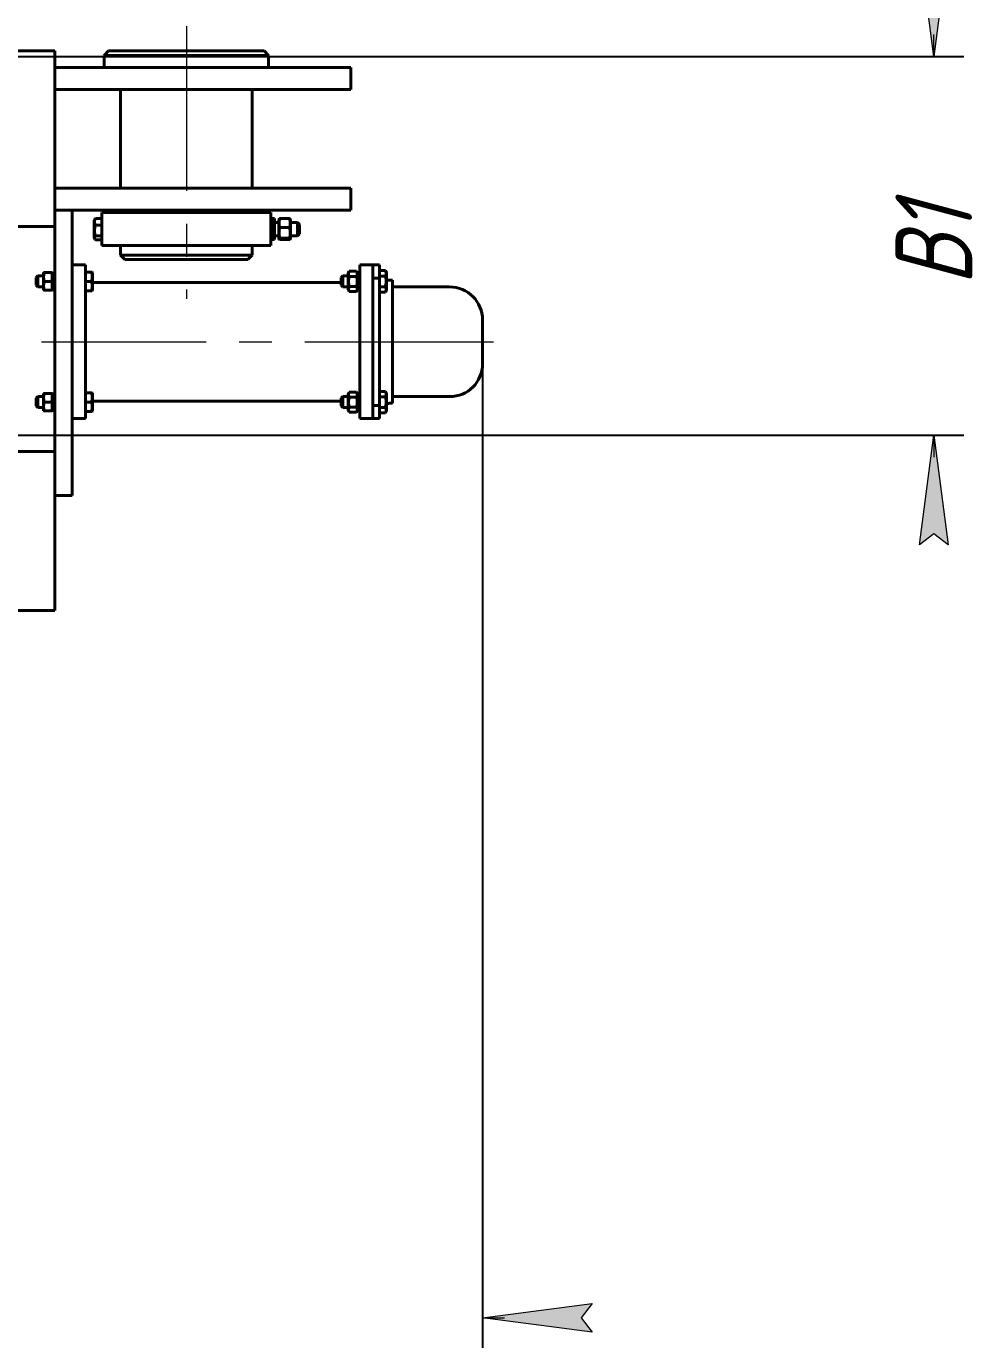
# Model space of a CAD drawing. Header units: millimetres. Extents: x 0 to 594, y 0 to 420.
# Drawn here: x 188.9 to 231.3, y 73.5 to 133.3 of the extents above; entities that cross this region are included whole.
import ezdxf

# ---------------------------------------------------------------- set-up
doc = ezdxf.new("R2010")
doc.units = ezdxf.units.MM
for name, pattern in [('K5LT_AXLED', [12, 7.5, -1.5, 1.5, -1.5]), ('K5LT_BASIC', [0]), ('K5LT_THIN', [0])]:
    doc.linetypes.add(name, pattern=pattern)
doc.layers.add('Системный слой', color=7, linetype='Continuous')
doc.styles.add('KDIMTEXTSTYLE', font='GOST_AU.SHX', dxfattribs={"width": 0.96, "oblique": 15, "height": 5})
doc.dimstyles.new('KDIMSTYLE (0.05)', dxfattribs={"dimtxt": 5, "dimasz": 1, "dimexe": 2, "dimexo": 0.0625, "dimgap": 1, "dimtad": 1, "dimlfac": 20, "dimtxsty": 'KDIMTEXTSTYLE', "dimsah": 1, "dimcen": 0.09, "dimdle": 1, "dimadec": 0, "dimazin": 0, "dimtfac": 0.667, "dimtmove": 0, "dimatfit": 3, "dimfxl": 1, "dimtvp": 1, "dimtolj": 1, "dimtzin": 0, "dimarcsym": 0})

# ---------------------------------------------------------------- blocks, each defined once
blk = doc.blocks.new('U272')
at = {"layer": 'Системный слой', "color": 150, "linetype": 'K5LT_BASIC', "lineweight": 40, "true_color": 0x0080ff}
for p, q in [((203.308, 116.422), (203.308, 116.172)), ((203.308, 116.172), (203.308, 115.922))]:
    blk.add_line(p, q, dxfattribs=at)
blk = doc.blocks.new('U273')
at = {"layer": 'Системный слой', "color": 150, "linetype": 'K5LT_BASIC', "lineweight": 40, "true_color": 0x0080ff}
for p, q in [((203.233, 116.347), (203.233, 116.172)), ((203.233, 116.172), (203.233, 115.997))]:
    blk.add_line(p, q, dxfattribs=at)
blk = doc.blocks.new('U277')
at = {"layer": 'Системный слой', "color": 150, "linetype": 'K5LT_BASIC', "lineweight": 40, "true_color": 0x0080ff}
for p, q in [((200.033, 123.756), (200.068, 123.756)), ((200.193, 123.756), (200.393, 123.756)), ((200.933, 123.756), (201.246, 123.756))]:
    blk.add_line(p, q, dxfattribs=at)
blk = doc.blocks.new('U278')
at = {"layer": 'Системный слой', "color": 150, "linetype": 'K5LT_BASIC', "lineweight": 40, "true_color": 0x0080ff}
for p, q in [((200.033, 124.356), (200.068, 124.356)), ((200.193, 124.356), (200.393, 124.356)), ((200.933, 124.356), (201.246, 124.356))]:
    blk.add_line(p, q, dxfattribs=at)
blk = doc.blocks.new('U279')
at = {"layer": 'Системный слой', "color": 150, "linetype": 'K5LT_BASIC', "lineweight": 40, "true_color": 0x0080ff}
for p, q in [((191.983, 124.198), (191.983, 124.459)), ((191.983, 123.652), (191.983, 124.198))]:
    blk.add_line(p, q, dxfattribs=at)
blk = doc.blocks.new('U280')
at = {"layer": 'Системный слой', "color": 150, "linetype": 'K5LT_BASIC', "lineweight": 40, "true_color": 0x0080ff}
for p, q in [((191.996, 123.649), (192.004, 123.697)), ((192.012, 123.601), (191.996, 123.649)), ((192.004, 123.697), (192.034, 123.744)), ((192.019, 123.591), (192.012, 123.601)), ((192.026, 123.581), (192.019, 123.591)), ((192.034, 123.571), (192.026, 123.581))]:
    blk.add_line(p, q, dxfattribs=at)
blk = doc.blocks.new('U281')
at = {"layer": 'Системный слой', "color": 150, "linetype": 'K5LT_BASIC', "lineweight": 40, "true_color": 0x0080ff}
for p, q in [((201.246, 123.775), (201.246, 124.356)), ((201.246, 123.756), (201.246, 123.775))]:
    blk.add_line(p, q, dxfattribs=at)
blk = doc.blocks.new('U282')
at = {"layer": 'Системный слой', "color": 150, "linetype": 'K5LT_BASIC', "lineweight": 40, "true_color": 0x0080ff}
for p, q in [((201.333, 123.857), (201.333, 124.268)), ((201.333, 123.843), (201.333, 123.857))]:
    blk.add_line(p, q, dxfattribs=at)
blk = doc.blocks.new('U283')
at = {"layer": 'Системный слой', "color": 7, "linetype": 'K5LT_THIN', "lineweight": 18}
for p, q in [((200.033, 123.789), (200.068, 123.789)), ((200.193, 123.789), (200.393, 123.789)), ((200.933, 123.789), (201.246, 123.789))]:
    blk.add_line(p, q, dxfattribs=at)
blk = doc.blocks.new('U284')
at = {"layer": 'Системный слой', "color": 7, "linetype": 'K5LT_THIN', "lineweight": 18}
for p, q in [((200.033, 124.322), (200.068, 124.322)), ((200.193, 124.322), (200.393, 124.322)), ((200.933, 124.322), (201.246, 124.322))]:
    blk.add_line(p, q, dxfattribs=at)
blk = doc.blocks.new('U299')
at = {"layer": 'Системный слой', "color": 150, "linetype": 'K5LT_BASIC', "lineweight": 40, "true_color": 0x0080ff}
for p, q in [((200.408, 123.615), (200.421, 123.629)), ((200.408, 123.602), (200.408, 123.615)), ((200.416, 123.593), (200.408, 123.602)), ((200.429, 123.585), (200.416, 123.593)), ((200.421, 123.629), (200.446, 123.642)), ((200.446, 123.576), (200.429, 123.585))]:
    blk.add_line(p, q, dxfattribs=at)
blk = doc.blocks.new('U300')
at = {"layer": 'Системный слой', "color": 150, "linetype": 'K5LT_BASIC', "lineweight": 40, "true_color": 0x0080ff}
for p, q in [((200.393, 124.11), (200.393, 124.483)), ((200.393, 123.628), (200.393, 124.11))]:
    blk.add_line(p, q, dxfattribs=at)
blk = doc.blocks.new('U301')
at = {"layer": 'Системный слой', "color": 150, "linetype": 'K5LT_BASIC', "lineweight": 40, "true_color": 0x0080ff}
for p, q in [((200.88, 123.642), (200.905, 123.629)), ((200.897, 123.585), (200.88, 123.576)), ((200.91, 123.593), (200.897, 123.585)), ((200.905, 123.629), (200.919, 123.615)), ((200.918, 123.602), (200.91, 123.593)), ((200.919, 123.615), (200.918, 123.602))]:
    blk.add_line(p, q, dxfattribs=at)
blk = doc.blocks.new('U302')
at = {"layer": 'Системный слой', "color": 150, "linetype": 'K5LT_BASIC', "lineweight": 40, "true_color": 0x0080ff}
for p, q in [((200.933, 124.11), (200.933, 124.483)), ((200.933, 123.628), (200.933, 124.11))]:
    blk.add_line(p, q, dxfattribs=at)
blk = doc.blocks.new('U304')
at = {"layer": 'Системный слой', "color": 150, "linetype": 'K5LT_BASIC', "lineweight": 40, "true_color": 0x0080ff}
for p, q in [((209.683, 118.922), (209.683, 119.922)), ((209.683, 117.922), (209.683, 118.922))]:
    blk.add_line(p, q, dxfattribs=at)
blk = doc.blocks.new('U308')
at = {"layer": 'Системный слой', "color": 150, "linetype": 'K5LT_BASIC', "lineweight": 40, "true_color": 0x0080ff}
for p, q in [((205.583, 118.922), (205.583, 121.722)), ((205.583, 116.122), (205.583, 118.922))]:
    blk.add_line(p, q, dxfattribs=at)
blk = doc.blocks.new('U309')
at = {"layer": 'Системный слой', "color": 150, "linetype": 'K5LT_BASIC', "lineweight": 40, "true_color": 0x0080ff}
for start, end in [(180.00047, 186.8058), (248.8998, 270)]:
    blk.add_arc((205.483, 122.222), 0.5, start, end, dxfattribs=at)
blk = doc.blocks.new('U310')
at = {"layer": 'Системный слой', "color": 150, "linetype": 'K5LT_BASIC', "lineweight": 40, "true_color": 0x0080ff}
for start, end in [(90, 111.1002), (173.1942, 179.99953)]:
    blk.add_arc((205.483, 115.622), 0.5, start, end, dxfattribs=at)
blk = doc.blocks.new('U311')
at = {"layer": 'Системный слой', "color": 150, "linetype": 'K5LT_BASIC', "lineweight": 40, "true_color": 0x0080ff}
for p, q in [((190.083, 122.052), (190.083, 121.672)), ((190.083, 121.672), (190.083, 121.292))]:
    blk.add_line(p, q, dxfattribs=at)
blk = doc.blocks.new('U312')
at = {"layer": 'Системный слой', "color": 150, "linetype": 'K5LT_BASIC', "lineweight": 40, "true_color": 0x0080ff}
for p, q in [((189.663, 122.052), (189.663, 121.672)), ((189.663, 121.672), (189.663, 121.292))]:
    blk.add_line(p, q, dxfattribs=at)
blk = doc.blocks.new('U361')
at = {"layer": 'Системный слой', "color": 150, "linetype": 'K5LT_BASIC', "lineweight": 40, "true_color": 0x0080ff}
for p, q in [((200.193, 124.536), (200.193, 123.837)), ((200.193, 123.759), (200.193, 123.576))]:
    blk.add_line(p, q, dxfattribs=at)
blk = doc.blocks.new('U362')
at = {"layer": 'Системный слой', "color": 150, "linetype": 'K5LT_BASIC', "lineweight": 40, "true_color": 0x0080ff}
for p, q in [((200.068, 124.536), (200.068, 123.879)), ((200.068, 123.796), (200.068, 123.576))]:
    blk.add_line(p, q, dxfattribs=at)
blk = doc.blocks.new('U363')
at = {"layer": 'Системный слой', "color": 150, "linetype": 'K5LT_BASIC', "lineweight": 40, "true_color": 0x0080ff}
for p, q in [((199.183, 130.422), (199.183, 125.922)), ((199.183, 124.922), (199.183, 124.806)), ((199.183, 123.306), (199.183, 122.872))]:
    blk.add_line(p, q, dxfattribs=at)
blk = doc.blocks.new('U364')
at = {"layer": 'Системный слой', "color": 150, "linetype": 'K5LT_BASIC', "lineweight": 40, "true_color": 0x0080ff}
for p, q in [((193.183, 130.422), (193.183, 125.922)), ((193.183, 124.922), (193.183, 124.806)), ((193.183, 123.306), (193.183, 122.872))]:
    blk.add_line(p, q, dxfattribs=at)
blk = doc.blocks.new('U373')
at = {"layer": 'Системный слой', "color": 150, "linetype": 'K5LT_BASIC', "lineweight": 40, "true_color": 0x0080ff}
for p, q in [((203.308, 121.922), (203.308, 121.672)), ((203.308, 121.672), (203.308, 121.422))]:
    blk.add_line(p, q, dxfattribs=at)
blk = doc.blocks.new('U374')
at = {"layer": 'Системный слой', "color": 150, "linetype": 'K5LT_BASIC', "lineweight": 40, "true_color": 0x0080ff}
for p, q in [((203.233, 121.847), (203.233, 121.672)), ((203.233, 121.672), (203.233, 121.497))]:
    blk.add_line(p, q, dxfattribs=at)
blk = doc.blocks.new('U378')
at = {"layer": 'Системный слой', "color": 150, "linetype": 'K5LT_BASIC', "lineweight": 40, "true_color": 0x0080ff}
for p, q in [((191.903, 122.076), (191.903, 121.672)), ((191.903, 121.672), (191.903, 121.268))]:
    blk.add_line(p, q, dxfattribs=at)
blk = doc.blocks.new('U381')
at = {"layer": 'Системный слой', "color": 150, "linetype": 'K5LT_BASIC', "lineweight": 40, "true_color": 0x0080ff}
for p, q in [((191.903, 116.576), (191.903, 116.172)), ((191.903, 116.172), (191.903, 115.768))]:
    blk.add_line(p, q, dxfattribs=at)
blk = doc.blocks.new('KDIMARROW_01')
at = {"layer": 'Системный слой'}
blk.add_hatch(color=0, dxfattribs=at).paths.add_polyline_path([(-5, -0.658), (0, 0), (-5, 0.658), (-4.5, 0)])
at = {"layer": 'Системный слой', "color": 0, "linetype": 'K5LT_THIN', "lineweight": 18}
for p, q in [((-4.5, 0), (-5, 0.658)), ((-5, 0.658), (0, 0)), ((0, 0), (-5, -0.658)), ((-5, -0.658), (-4.5, 0)), ((0, 0), (-1, 0))]:
    blk.add_line(p, q, dxfattribs=at)

msp = doc.modelspace()

# ---------------------------------------------------------------- linework, layer by layer
at = {"layer": 'Системный слой', "color": 30, "linetype": 'K5LT_AXLED', "lineweight": 18, "true_color": 0xff8000}
for p, q in [((196.1833, 133.29708), (196.1833, 120.87208)), ((189.58349, 118.92208), (206.08349, 118.92208)), ((203.43349, 118.92208), (210.18349, 118.92208))]:
    msp.add_line(p, q, dxfattribs=at)
at = {"layer": 'Системный слой', "color": 150, "linetype": 'K5LT_BASIC', "lineweight": 40, "true_color": 0x0080ff}
for p, q in [((173.43349, 132.17208), (190.18349, 132.17208)), ((190.18349, 132.17208), (190.18349, 124.92208)), ((192.4333, 131.97208), (192.6333, 132.17208)), ((192.4333, 131.97208), (192.4333, 131.42208)), ((192.4333, 131.97208), (199.9333, 131.97208)), ((192.6333, 132.17208), (199.7333, 132.17208)), ((199.9333, 131.97208), (199.7333, 132.17208)), ((199.9333, 131.97208), (199.9333, 131.42208)), ((190.18349, 131.42208), (196.18349, 131.42208)), ((203.68349, 131.42208), (196.18349, 131.42208)), ((203.68349, 130.42208), (203.68349, 131.42208)), ((196.18349, 130.42208), (190.18349, 130.42208)), ((203.68349, 130.42208), (196.18349, 130.42208)), ((196.18349, 125.92208), (190.18349, 125.92208)), ((203.68349, 125.92208), (196.18349, 125.92208)), ((203.68349, 125.92208), (203.68349, 124.92208)), ((190.98349, 124.92208), (190.18349, 124.92208)), ((190.18349, 124.92208), (190.18349, 111.92208)), ((190.98349, 124.92208), (196.18349, 124.92208)), ((190.98349, 124.92208), (190.98349, 111.92208)), ((192.01242, 124.50977), (191.9833, 124.45933)), ((192.3333, 124.53981), (192.03353, 124.53981)), ((200.0333, 124.80558), (192.3333, 124.80558)), ((192.3333, 123.30558), (192.3333, 124.80558)), ((203.68349, 124.92208), (196.18349, 124.92208)), ((200.0333, 123.30558), (200.0333, 124.80558)), ((200.1933, 124.53558), (200.0683, 124.53558)), ((200.4084, 124.50923), (200.3933, 124.48308)), ((200.88012, 124.53484), (200.44648, 124.53484)), ((200.9333, 124.48308), (200.9182, 124.50923)), ((190.18349, 124.17208), (168.18944, 124.17208)), ((192.3333, 124.22867), (192.03353, 124.22867)), ((200.0683, 123.79582), (200.0683, 123.87874)), ((200.88012, 124.12133), (200.44648, 124.12133)), ((201.2458, 124.35558), (201.3333, 124.26808)), ((192.01242, 123.60139), (191.9833, 123.65183)), ((192.3333, 123.74444), (192.03353, 123.74444)), ((192.3333, 123.57135), (192.03353, 123.57135)), ((200.0333, 123.30558), (192.3333, 123.30558)), ((200.1933, 123.57558), (200.0683, 123.57558)), ((200.1933, 123.7586), (200.1933, 123.83709)), ((200.4084, 123.60193), (200.3933, 123.62808)), ((200.88012, 123.64207), (200.44648, 123.64207)), ((200.88012, 123.57632), (200.44648, 123.57632)), ((200.9333, 123.62808), (200.9182, 123.60193)), ((201.2458, 123.75558), (201.3333, 123.84308)), ((193.3833, 122.67208), (193.1833, 122.87208)), ((193.1833, 122.87208), (199.1833, 122.87208)), ((198.9833, 122.67208), (199.1833, 122.87208)), ((190.98349, 122.42208), (191.58349, 122.42208)), ((191.58349, 115.42208), (191.58349, 122.42208)), ((191.58349, 122.09708), (191.85326, 122.09708)), ((191.89122, 122.09708), (191.85326, 122.09708)), ((191.89122, 122.09708), (191.90349, 122.07583)), ((193.3833, 122.67208), (198.9833, 122.67208)), ((203.56349, 122.05208), (203.61076, 122.13396)), ((203.61076, 122.13396), (203.93621, 122.13396)), ((203.93621, 122.13396), (203.98349, 122.05208)), ((204.08349, 122.42208), (204.68349, 122.42208)), ((204.08349, 115.42208), (204.08349, 122.42208)), ((204.68349, 115.42208), (204.68349, 122.42208)), ((204.68349, 122.42208), (204.98349, 122.42208)), ((204.98349, 121.82208), (204.98349, 122.42208)), ((204.98349, 122.16283), (205.25326, 122.16283)), ((205.25326, 122.16283), (205.30349, 122.07583)), ((189.40849, 121.92208), (189.33349, 121.84708)), ((189.33349, 121.84708), (189.33349, 121.49708)), ((189.40849, 121.42208), (189.33349, 121.49708)), ((189.66349, 121.92208), (189.40849, 121.92208)), ((189.40849, 121.92208), (189.40849, 121.42208)), ((189.66349, 122.05208), (189.67503, 122.07208)), ((189.71076, 122.07208), (189.67503, 122.07208)), ((189.71076, 122.07208), (190.03621, 122.07208)), ((189.71076, 121.67208), (190.03621, 121.67208)), ((190.07194, 122.07208), (190.03621, 122.07208)), ((190.07194, 122.07208), (190.08349, 122.05208)), ((190.18349, 122.05208), (190.08349, 122.05208)), ((190.08349, 122.05208), (190.08349, 121.29615)), ((191.58349, 121.67208), (191.85326, 121.67208)), ((191.90349, 121.62208), (203.23349, 121.62208)), ((203.30849, 121.92208), (203.23349, 121.84708)), ((203.30849, 121.42208), (203.23349, 121.49708)), ((203.56349, 121.92208), (203.30849, 121.92208)), ((203.56349, 122.05208), (203.56349, 121.29208)), ((203.61076, 121.90302), (203.93621, 121.90302)), ((203.98349, 121.29208), (203.98349, 122.05208)), ((203.98349, 122.05208), (204.08349, 122.05208)), ((203.98349, 122.05208), (203.98349, 121.29208)), ((204.68349, 116.02208), (204.68349, 121.82208)), ((204.68349, 121.82208), (204.98349, 121.82208)), ((204.98349, 121.91745), (205.25326, 121.91745)), ((204.98349, 121.82208), (204.98349, 116.02208)), ((205.30349, 122.07583), (205.30349, 121.26833)), ((205.48349, 121.72208), (205.58349, 121.72208)), ((189.66349, 121.42208), (189.40849, 121.42208)), ((189.66349, 121.29208), (189.67503, 121.27208)), ((189.67503, 121.27208), (189.71076, 121.27208)), ((189.71076, 121.27208), (190.03621, 121.27208)), ((190.03621, 121.27208), (190.07194, 121.27208)), ((190.07194, 121.27208), (190.08349, 121.29208)), ((190.08349, 121.29256), (190.13349, 121.29391)), ((191.58349, 121.24708), (191.85326, 121.24708)), ((191.85326, 121.24708), (191.89122, 121.24708)), ((191.89122, 121.24708), (191.90349, 121.26833)), ((203.56349, 121.42208), (203.30849, 121.42208)), ((203.56349, 121.29208), (203.61076, 121.2102)), ((203.61076, 121.44114), (203.93621, 121.44114)), ((203.61076, 121.2102), (203.93621, 121.2102)), ((203.93621, 121.2102), (203.98349, 121.29208)), ((203.98349, 121.29208), (204.08349, 121.29208)), ((204.98349, 121.42671), (205.25326, 121.42671)), ((204.98349, 121.18133), (205.25326, 121.18133)), ((205.25326, 121.18133), (205.30349, 121.26833)), ((205.58349, 121.42208), (208.18349, 121.42208)), ((189.40849, 116.42208), (189.33349, 116.34708)), ((189.33349, 116.34708), (189.33349, 115.99708)), ((189.66349, 116.42208), (189.40849, 116.42208)), ((189.40849, 116.42208), (189.40849, 115.92208)), ((189.67503, 116.57208), (189.66349, 116.55208)), ((189.66349, 115.79208), (189.66349, 116.55208)), ((189.71076, 116.57208), (189.67503, 116.57208)), ((190.03621, 116.57208), (189.71076, 116.57208)), ((190.03621, 116.17208), (189.71076, 116.17208)), ((190.07194, 116.57208), (190.03621, 116.57208)), ((190.08349, 116.55208), (190.07194, 116.57208)), ((190.08349, 115.79615), (190.08349, 116.55208)), ((190.08349, 116.55208), (190.18349, 116.55208)), ((190.08349, 115.79208), (190.08349, 116.55208)), ((191.58349, 116.59708), (191.85326, 116.59708)), ((191.58349, 116.17208), (191.85326, 116.17208)), ((191.89122, 116.59708), (191.85326, 116.59708)), ((191.89122, 116.59708), (191.90349, 116.57583)), ((191.90349, 116.22208), (203.23349, 116.22208)), ((203.30849, 116.42208), (203.23349, 116.34708)), ((203.56349, 116.42208), (203.30849, 116.42208)), ((203.56349, 116.55208), (203.61076, 116.63396)), ((203.56349, 116.55208), (203.56349, 115.79208)), ((203.61076, 116.63396), (203.93621, 116.63396)), ((203.61076, 116.40302), (203.93621, 116.40302)), ((203.93621, 116.63396), (203.98349, 116.55208)), ((203.98349, 116.55208), (203.98349, 115.79208)), ((203.98349, 115.79208), (203.98349, 116.55208)), ((203.98349, 116.55208), (204.08349, 116.55208)), ((204.98349, 116.66283), (205.25326, 116.66283)), ((204.98349, 116.41745), (205.25326, 116.41745)), ((205.25326, 116.66283), (205.30349, 116.57583)), ((205.30349, 116.57583), (205.30349, 115.76833)), ((205.48349, 116.12208), (205.58349, 116.12208)), ((205.58349, 116.42208), (208.18349, 116.42208)), ((189.40849, 115.92208), (189.33349, 115.99708)), ((189.66349, 115.92208), (189.40849, 115.92208)), ((189.67503, 115.77208), (189.66349, 115.79208)), ((189.67503, 115.77208), (189.71076, 115.77208)), ((190.03621, 115.77208), (189.71076, 115.77208)), ((190.03621, 115.77208), (190.07194, 115.77208)), ((190.08349, 115.79208), (190.07194, 115.77208)), ((190.13349, 115.79391), (190.08349, 115.79256)), ((191.58349, 115.74708), (191.85326, 115.74708)), ((191.85326, 115.74708), (191.89122, 115.74708)), ((191.89122, 115.74708), (191.90349, 115.76833)), ((203.30849, 115.92208), (203.23349, 115.99708)), ((203.56349, 115.92208), (203.30849, 115.92208)), ((203.56349, 115.79208), (203.61076, 115.7102)), ((203.61076, 115.94114), (203.93621, 115.94114)), ((203.61076, 115.7102), (203.93621, 115.7102)), ((203.93621, 115.7102), (203.98349, 115.79208)), ((203.98349, 115.79208), (204.08349, 115.79208)), ((204.68349, 116.02208), (204.98349, 116.02208)), ((204.98349, 115.42208), (204.98349, 116.02208)), ((204.98349, 115.92671), (205.25326, 115.92671)), ((204.98349, 115.68133), (205.25326, 115.68133)), ((205.25326, 115.68133), (205.30349, 115.76833)), ((190.98349, 115.42208), (191.58349, 115.42208)), ((204.08349, 115.42208), (204.68349, 115.42208)), ((204.68349, 115.42208), (204.98349, 115.42208)), ((168.18944, 113.92208), (190.18349, 113.92208)), ((190.18349, 111.92208), (190.18349, 106.67208)), ((190.98349, 111.92208), (190.18349, 111.92208)), ((190.18349, 106.67208), (74.18349, 106.67208))]:
    msp.add_line(p, q, dxfattribs=at)
at = {"layer": 'Системный слой', "color": 7, "linetype": 'K5LT_THIN', "lineweight": 18}
for p, q in [((201.2458, 124.32175), (201.27963, 124.32175)), ((201.2458, 123.78941), (201.26135, 123.78941)), ((201.26135, 123.78941), (201.27963, 123.78941)), ((189.40849, 121.88149), (189.36789, 121.88149)), ((189.66349, 121.88149), (189.40849, 121.88149)), ((203.30849, 121.89502), (203.28142, 121.89502)), ((203.56349, 121.89502), (203.30849, 121.89502)), ((189.40849, 121.46268), (189.36789, 121.46268)), ((189.66349, 121.46268), (189.40849, 121.46268)), ((203.30849, 121.44914), (203.28142, 121.44914)), ((203.56349, 121.44914), (203.30849, 121.44914)), ((189.40849, 116.38149), (189.36789, 116.38149)), ((189.66349, 116.38149), (189.40849, 116.38149)), ((203.30849, 116.39502), (203.28142, 116.39502)), ((203.56349, 116.39502), (203.30849, 116.39502)), ((189.40849, 115.96268), (189.36789, 115.96268)), ((189.66349, 115.96268), (189.40849, 115.96268)), ((203.30849, 115.94914), (203.28142, 115.94914)), ((203.56349, 115.94914), (203.30849, 115.94914))]:
    msp.add_line(p, q, dxfattribs=at)
at = {"layer": 'Системный слой', "color": 150, "linetype": 'K5LT_BASIC', "lineweight": 40, "true_color": 0x0080ff}
for centre, start, end in [((208.18349, 119.92208), 0, 90), ((208.18349, 117.92208), 270, 0)]:
    msp.add_arc(centre, 1.5, start, end, dxfattribs=at)
for centre, major_axis, ratio, start_param, end_param in [((200.25872, 124.05558), (-1.3169, 0.42823), 0.1646556, 1.47939433, 1.57466433), ((200.00288, 124.05558), (-1.3169, 0.42823), 0.1646556, -4.60927342, -4.51400341), ((190.23582, 121.67208), (-1.04404, 0), 0.36397023, 1.42436641, 1.52064976), ((190.23582, 116.17208), (1.04404, 0), 0.36397023, 4.56595906, 4.66224241)]:
    msp.add_ellipse(centre, major_axis=major_axis, ratio=ratio, start_param=start_param, end_param=end_param, dxfattribs=at)
for points, knots in [([(192.03353, 124.22867), (192.02729, 124.24237), (192.01805, 124.26488), (192.00835, 124.29513), (192.00248, 124.31865), (191.99865, 124.33985), (191.99617, 124.36159), (191.99527, 124.38343), (191.99604, 124.40439), (191.9982, 124.42557), (192.00194, 124.44757), (192.00978, 124.47934), (192.02052, 124.51007), (192.0302, 124.53251), (192.03353, 124.53981)], [0, 0, 0, 0, 2.03193949, 3.31163349, 4.3966445, 5.4235888, 6.35058924, 7.49983039, 8.53318741, 9.33577528, 10.52418436, 11.68484669, 13.91500354, 15, 15, 15, 15]), ([(200.44648, 124.12133), (200.44066, 124.1374), (200.43286, 124.16093), (200.42319, 124.19596), (200.4165, 124.22511), (200.41133, 124.25543), (200.40812, 124.28302), (200.40646, 124.30849), (200.40612, 124.33321), (200.40695, 124.35674), (200.40907, 124.38302), (200.41304, 124.41225), (200.42134, 124.45448), (200.43271, 124.49531), (200.44296, 124.52513), (200.44648, 124.53484)], [0, 0, 0, 0, 1.91244871, 2.78068749, 4.10062144, 5.2997801, 6.27754196, 7.2675193, 8.21485807, 9.10206657, 9.9581603, 11.22579665, 12.46383647, 14.84267045, 16, 16, 16, 16]), ([(200.44648, 124.53484), (200.44045, 124.53219), (200.42881, 124.52659), (200.41705, 124.51903), (200.41099, 124.51312), (200.40897, 124.51023), (200.4084, 124.50923)], [0, 0, 0, 0, 2.21480787, 4.65934454, 6.19538023, 7, 7, 7, 7]), ([(200.88012, 124.53484), (200.88595, 124.51877), (200.89374, 124.49524), (200.90341, 124.46021), (200.9101, 124.43106), (200.91527, 124.40074), (200.91848, 124.37316), (200.92014, 124.34768), (200.92048, 124.32297), (200.91965, 124.29943), (200.91753, 124.27315), (200.91356, 124.24392), (200.90526, 124.2017), (200.89389, 124.16086), (200.88364, 124.13104), (200.88012, 124.12133)], [0, 0, 0, 0, 1.91244871, 2.78068749, 4.10062144, 5.2997801, 6.27754197, 7.2675193, 8.21485807, 9.10206657, 9.9581603, 11.22579665, 12.46383647, 14.84267045, 16, 16, 16, 16]), ([(200.9182, 124.50923), (200.91718, 124.51101), (200.9143, 124.51467), (200.90719, 124.52061), (200.89615, 124.52739), (200.88602, 124.53225), (200.88012, 124.53484)], [0, 0, 0, 0, 1.43541655, 2.95532509, 4.83244474, 7, 7, 7, 7]), ([(192.03353, 123.74444), (192.02869, 123.76096), (192.02125, 123.78849), (192.01196, 123.82949), (192.00521, 123.86597), (192.00101, 123.89647), (191.99819, 123.92371), (191.99617, 123.9513), (191.99527, 123.98528), (191.99594, 124.01352), (191.99755, 124.04223), (192.00033, 124.07235), (192.00689, 124.11832), (192.01752, 124.17054), (192.02796, 124.20963), (192.03353, 124.22867)], [0, 0, 0, 0, 1.67981626, 2.78068749, 4.10062144, 5.2997801, 5.78516139, 6.77396186, 7.99981908, 9.10206657, 9.53045066, 10.80659157, 12.05516695, 14.06256115, 16, 16, 16, 16]), ([(200.44648, 123.64207), (200.44136, 123.65843), (200.43349, 123.68568), (200.42365, 123.72625), (200.4165, 123.76236), (200.41205, 123.79254), (200.40907, 123.81951), (200.40692, 123.84682), (200.40598, 123.88045), (200.40668, 123.9084), (200.40839, 123.93681), (200.41133, 123.96662), (200.41828, 124.01212), (200.42954, 124.0638), (200.44059, 124.1025), (200.44648, 124.12133)], [0, 0, 0, 0, 1.67981626, 2.78068749, 4.10062144, 5.2997801, 5.78516139, 6.77396186, 7.99981908, 9.10206657, 9.53045066, 10.80659157, 12.05516695, 14.06256115, 16, 16, 16, 16]), ([(200.88012, 124.12133), (200.88524, 124.10498), (200.89312, 124.07773), (200.90295, 124.03716), (200.9101, 124.00105), (200.91455, 123.97086), (200.91753, 123.9439), (200.91968, 123.91659), (200.92063, 123.88296), (200.91992, 123.85501), (200.91821, 123.8266), (200.91527, 123.79679), (200.90833, 123.75128), (200.89706, 123.6996), (200.88601, 123.66091), (200.88012, 123.64207)], [0, 0, 0, 0, 1.67981626, 2.78068749, 4.10062144, 5.2997801, 5.78516139, 6.77396186, 7.99981908, 9.10206657, 9.53045066, 10.80659157, 12.05516695, 14.06256115, 16, 16, 16, 16]), ([(191.85326, 122.09708), (191.85876, 122.08057), (191.86613, 122.05638), (191.87526, 122.02038), (191.88158, 121.99041), (191.88646, 121.95926), (191.88949, 121.9309), (191.89106, 121.90472), (191.89138, 121.87932), (191.8906, 121.85513), (191.88859, 121.82812), (191.88484, 121.79808), (191.877, 121.75468), (191.86626, 121.71271), (191.85658, 121.68206), (191.85326, 121.67208)], [0, 0, 0, 0, 1.91244871, 2.78068749, 4.10062144, 5.2997801, 6.27754197, 7.2675193, 8.21485807, 9.10206657, 9.9581603, 11.22579665, 12.46383647, 14.84267045, 16, 16, 16, 16]), ([(203.61076, 121.90302), (203.60225, 121.91777), (203.5926, 121.93724), (203.58363, 121.96274), (203.57951, 121.97791), (203.57666, 121.99332), (203.57519, 122.00755), (203.57488, 122.02135), (203.57573, 122.03657), (203.57818, 122.05327), (203.58322, 122.07347), (203.59291, 122.1005), (203.60337, 122.12117), (203.61076, 122.13396)], [0, 0, 0, 0, 2.75035614, 3.58804376, 4.63730758, 5.49284922, 6.35907939, 7.18800081, 7.96430825, 9.0854941, 10.18771443, 11.61111218, 14, 14, 14, 14]), ([(203.93621, 122.13396), (203.94473, 122.11921), (203.95437, 122.09974), (203.96334, 122.07424), (203.96746, 122.05907), (203.97031, 122.04366), (203.97179, 122.02943), (203.97209, 122.01563), (203.97124, 122.00041), (203.96879, 121.98371), (203.96375, 121.96351), (203.95406, 121.93648), (203.9436, 121.91581), (203.93621, 121.90302)], [0, 0, 0, 0, 2.75035614, 3.58804376, 4.63730758, 5.49284922, 6.35907939, 7.18800081, 7.96430825, 9.0854941, 10.18771443, 11.61111218, 14, 14, 14, 14]), ([(205.25326, 122.16283), (205.2623, 122.14716), (205.27256, 122.12647), (205.28208, 122.09938), (205.28646, 122.08326), (205.28949, 122.06689), (205.29106, 122.05177), (205.29138, 122.0371), (205.29048, 122.02093), (205.28787, 122.00319), (205.28252, 121.98172), (205.27222, 121.953), (205.2611, 121.93104), (205.25326, 121.91745)], [0, 0, 0, 0, 2.75035614, 3.58804376, 4.63730758, 5.49284922, 6.35907939, 7.18800081, 7.96430825, 9.0854941, 10.18771443, 11.61111218, 14, 14, 14, 14]), ([(189.71076, 121.67208), (189.70558, 121.68762), (189.69865, 121.71038), (189.69005, 121.74427), (189.68411, 121.77247), (189.67951, 121.8018), (189.67666, 121.82848), (189.67519, 121.85313), (189.67488, 121.87703), (189.67562, 121.8998), (189.67751, 121.92522), (189.68145, 121.95689), (189.69103, 122.00737), (189.70229, 122.04666), (189.71076, 122.07208)], [0, 0, 0, 0, 1.79292067, 2.60689452, 3.8443326, 4.96854384, 5.88519559, 6.81329934, 7.70142944, 8.53318741, 9.33577528, 10.52418436, 12.06338776, 15, 15, 15, 15]), ([(189.71076, 121.27208), (189.70558, 121.28762), (189.69865, 121.31038), (189.69005, 121.34427), (189.68411, 121.37247), (189.67951, 121.4018), (189.67666, 121.42848), (189.67519, 121.45313), (189.67488, 121.47703), (189.67562, 121.4998), (189.67751, 121.52522), (189.68145, 121.55689), (189.69103, 121.60737), (189.70229, 121.64666), (189.71076, 121.67208)], [0, 0, 0, 0, 1.79292067, 2.60689452, 3.8443326, 4.96854384, 5.88519559, 6.81329934, 7.70142944, 8.53318741, 9.33577528, 10.52418436, 12.06338776, 15, 15, 15, 15]), ([(190.03621, 122.07208), (190.04139, 122.05654), (190.04832, 122.03378), (190.05692, 121.99989), (190.06287, 121.97169), (190.06746, 121.94237), (190.07031, 121.91568), (190.07179, 121.89103), (190.07209, 121.86713), (190.07136, 121.84436), (190.06947, 121.81894), (190.06552, 121.78727), (190.05594, 121.73679), (190.04469, 121.6975), (190.03621, 121.67208)], [0, 0, 0, 0, 1.79292067, 2.60689452, 3.8443326, 4.96854384, 5.88519559, 6.81329934, 7.70142944, 8.53318741, 9.33577528, 10.52418436, 12.06338776, 15, 15, 15, 15]), ([(190.03621, 121.67208), (190.04139, 121.65654), (190.04832, 121.63378), (190.05692, 121.59989), (190.06287, 121.57169), (190.06746, 121.54237), (190.07031, 121.51568), (190.07179, 121.49103), (190.07209, 121.46713), (190.07136, 121.44436), (190.06947, 121.41894), (190.06552, 121.38727), (190.05594, 121.33679), (190.04469, 121.2975), (190.03621, 121.27208)], [0, 0, 0, 0, 1.79292067, 2.60689452, 3.8443326, 4.96854384, 5.88519559, 6.81329934, 7.70142944, 8.53318741, 9.33577528, 10.52418436, 12.06338776, 15, 15, 15, 15]), ([(191.85326, 121.67208), (191.85876, 121.65557), (191.86613, 121.63138), (191.87526, 121.59538), (191.88158, 121.56541), (191.88646, 121.53426), (191.88949, 121.5059), (191.89106, 121.47972), (191.89138, 121.45432), (191.8906, 121.43013), (191.88859, 121.40312), (191.88484, 121.37308), (191.877, 121.32968), (191.86626, 121.28771), (191.85658, 121.25706), (191.85326, 121.24708)], [0, 0, 0, 0, 1.91244871, 2.78068749, 4.10062144, 5.2997801, 6.27754197, 7.2675193, 8.21485807, 9.10206657, 9.9581603, 11.22579665, 12.46383647, 14.84267045, 16, 16, 16, 16]), ([(203.61076, 121.44114), (203.60526, 121.46021), (203.59836, 121.4865), (203.58984, 121.52565), (203.58411, 121.55706), (203.57941, 121.59166), (203.57661, 121.62249), (203.57518, 121.65094), (203.57488, 121.6778), (203.57562, 121.70408), (203.57751, 121.73344), (203.58145, 121.77001), (203.59103, 121.8283), (203.60229, 121.87367), (203.61076, 121.90302)], [0, 0, 0, 0, 1.90502276, 2.60689452, 3.8443326, 4.96854384, 5.9570695, 6.81329934, 7.70142944, 8.53318741, 9.33577528, 10.52418436, 12.06338776, 15, 15, 15, 15]), ([(203.93621, 121.90302), (203.94172, 121.88395), (203.94861, 121.85766), (203.95713, 121.81851), (203.96287, 121.7871), (203.96756, 121.7525), (203.97037, 121.72167), (203.9718, 121.69322), (203.97209, 121.66636), (203.97136, 121.64008), (203.96947, 121.61072), (203.96552, 121.57415), (203.95594, 121.51586), (203.94469, 121.47049), (203.93621, 121.44114)], [0, 0, 0, 0, 1.90502276, 2.60689452, 3.8443326, 4.96854384, 5.9570695, 6.81329934, 7.70142944, 8.53318741, 9.33577528, 10.52418436, 12.06338776, 15, 15, 15, 15]), ([(205.25326, 121.91745), (205.25911, 121.89719), (205.26643, 121.86925), (205.27548, 121.82766), (205.28158, 121.79429), (205.28657, 121.75752), (205.28955, 121.72477), (205.29106, 121.69454), (205.29138, 121.666), (205.29072, 121.64252), (205.28923, 121.61564), (205.28602, 121.5803), (205.27604, 121.51385), (205.26326, 121.46134), (205.25326, 121.42671)], [0, 0, 0, 0, 1.90502276, 2.60689452, 3.8443326, 4.96854384, 5.9570695, 6.81329934, 7.70142944, 8.53318741, 8.9347975, 10.13277608, 11.73854707, 15, 15, 15, 15]), ([(203.61076, 121.2102), (203.60225, 121.22495), (203.5926, 121.24442), (203.58363, 121.26992), (203.57951, 121.28509), (203.57666, 121.3005), (203.57519, 121.31473), (203.57488, 121.32853), (203.57573, 121.34375), (203.57818, 121.36045), (203.58322, 121.38065), (203.59291, 121.40768), (203.60337, 121.42835), (203.61076, 121.44114)], [0, 0, 0, 0, 2.75035614, 3.58804376, 4.63730758, 5.49284922, 6.35907939, 7.18800081, 7.96430825, 9.0854941, 10.18771443, 11.61111218, 14, 14, 14, 14]), ([(203.93621, 121.44114), (203.94473, 121.42639), (203.95437, 121.40692), (203.96334, 121.38142), (203.96746, 121.36625), (203.97031, 121.35084), (203.97179, 121.33661), (203.97209, 121.32281), (203.97124, 121.30759), (203.96879, 121.29089), (203.96375, 121.27069), (203.95406, 121.24366), (203.9436, 121.22299), (203.93621, 121.2102)], [0, 0, 0, 0, 2.75035614, 3.58804376, 4.63730758, 5.49284922, 6.35907939, 7.18800081, 7.96430825, 9.0854941, 10.18771443, 11.61111218, 14, 14, 14, 14]), ([(205.25326, 121.42671), (205.2623, 121.41104), (205.27256, 121.39035), (205.28208, 121.36326), (205.28646, 121.34713), (205.28949, 121.33076), (205.29106, 121.31565), (205.29138, 121.30098), (205.29048, 121.28481), (205.28787, 121.26706), (205.28252, 121.2456), (205.27222, 121.21688), (205.2611, 121.19492), (205.25326, 121.18133)], [0, 0, 0, 0, 2.75035614, 3.58804376, 4.63730758, 5.49284922, 6.35907939, 7.18800081, 7.96430825, 9.0854941, 10.18771443, 11.61111218, 14, 14, 14, 14]), ([(189.71076, 116.17208), (189.70558, 116.18762), (189.69865, 116.21038), (189.69005, 116.24427), (189.68411, 116.27247), (189.67951, 116.3018), (189.67666, 116.32848), (189.67519, 116.35313), (189.67488, 116.37703), (189.67562, 116.3998), (189.67751, 116.42522), (189.68145, 116.45689), (189.69103, 116.50737), (189.70229, 116.54666), (189.71076, 116.57208)], [0, 0, 0, 0, 1.79292067, 2.60689452, 3.8443326, 4.96854384, 5.88519559, 6.81329934, 7.70142944, 8.53318741, 9.33577528, 10.52418436, 12.06338776, 15, 15, 15, 15]), ([(189.71076, 115.77208), (189.70558, 115.78762), (189.69865, 115.81038), (189.69005, 115.84427), (189.68411, 115.87247), (189.67951, 115.9018), (189.67666, 115.92848), (189.67519, 115.95313), (189.67488, 115.97703), (189.67562, 115.9998), (189.67751, 116.02522), (189.68145, 116.05689), (189.69103, 116.10737), (189.70229, 116.14666), (189.71076, 116.17208)], [0, 0, 0, 0, 1.79292067, 2.60689452, 3.8443326, 4.96854384, 5.88519559, 6.81329934, 7.70142944, 8.53318741, 9.33577528, 10.52418436, 12.06338776, 15, 15, 15, 15]), ([(190.03621, 116.57208), (190.04139, 116.55654), (190.04832, 116.53378), (190.05692, 116.49989), (190.06287, 116.47169), (190.06746, 116.44237), (190.07031, 116.41568), (190.07179, 116.39103), (190.07209, 116.36713), (190.07136, 116.34436), (190.06947, 116.31894), (190.06552, 116.28727), (190.05594, 116.23679), (190.04469, 116.1975), (190.03621, 116.17208)], [0, 0, 0, 0, 1.79292067, 2.60689452, 3.8443326, 4.96854384, 5.88519559, 6.81329934, 7.70142944, 8.53318741, 9.33577528, 10.52418436, 12.06338776, 15, 15, 15, 15]), ([(190.03621, 116.17208), (190.04139, 116.15654), (190.04832, 116.13378), (190.05692, 116.09989), (190.06287, 116.07169), (190.06746, 116.04237), (190.07031, 116.01568), (190.07179, 115.99103), (190.07209, 115.96713), (190.07136, 115.94436), (190.06947, 115.91894), (190.06552, 115.88727), (190.05594, 115.83679), (190.04469, 115.7975), (190.03621, 115.77208)], [0, 0, 0, 0, 1.79292067, 2.60689452, 3.8443326, 4.96854384, 5.88519559, 6.81329934, 7.70142944, 8.53318741, 9.33577528, 10.52418436, 12.06338776, 15, 15, 15, 15]), ([(191.85326, 116.59708), (191.85876, 116.58057), (191.86613, 116.55638), (191.87526, 116.52038), (191.88158, 116.49041), (191.88646, 116.45926), (191.88949, 116.4309), (191.89106, 116.40472), (191.89138, 116.37932), (191.8906, 116.35513), (191.88859, 116.32812), (191.88484, 116.29808), (191.877, 116.25468), (191.86626, 116.21271), (191.85658, 116.18206), (191.85326, 116.17208)], [0, 0, 0, 0, 1.91244871, 2.78068749, 4.10062144, 5.2997801, 6.27754197, 7.2675193, 8.21485807, 9.10206657, 9.9581603, 11.22579665, 12.46383647, 14.84267045, 16, 16, 16, 16]), ([(191.85326, 116.17208), (191.85876, 116.15557), (191.86613, 116.13138), (191.87526, 116.09538), (191.88158, 116.06541), (191.88646, 116.03426), (191.88949, 116.0059), (191.89106, 115.97972), (191.89138, 115.95432), (191.8906, 115.93013), (191.88859, 115.90312), (191.88484, 115.87308), (191.877, 115.82968), (191.86626, 115.78771), (191.85658, 115.75706), (191.85326, 115.74708)], [0, 0, 0, 0, 1.91244871, 2.78068749, 4.10062144, 5.2997801, 6.27754197, 7.2675193, 8.21485807, 9.10206657, 9.9581603, 11.22579665, 12.46383647, 14.84267045, 16, 16, 16, 16]), ([(203.61076, 116.40302), (203.60225, 116.41777), (203.5926, 116.43724), (203.58363, 116.46274), (203.57951, 116.47791), (203.57666, 116.49332), (203.57519, 116.50755), (203.57488, 116.52135), (203.57573, 116.53657), (203.57818, 116.55327), (203.58322, 116.57347), (203.59291, 116.6005), (203.60337, 116.62117), (203.61076, 116.63396)], [0, 0, 0, 0, 2.75035614, 3.58804376, 4.63730758, 5.49284922, 6.35907939, 7.18800081, 7.96430825, 9.0854941, 10.18771443, 11.61111218, 14, 14, 14, 14]), ([(203.61076, 115.94114), (203.60526, 115.96021), (203.59836, 115.9865), (203.58984, 116.02565), (203.58411, 116.05706), (203.57941, 116.09166), (203.57661, 116.12249), (203.57518, 116.15094), (203.57488, 116.1778), (203.57562, 116.20408), (203.57751, 116.23344), (203.58145, 116.27001), (203.59103, 116.3283), (203.60229, 116.37367), (203.61076, 116.40302)], [0, 0, 0, 0, 1.90502276, 2.60689452, 3.8443326, 4.96854384, 5.9570695, 6.81329934, 7.70142944, 8.53318741, 9.33577528, 10.52418436, 12.06338776, 15, 15, 15, 15]), ([(203.93621, 116.63396), (203.94473, 116.61921), (203.95437, 116.59974), (203.96334, 116.57424), (203.96746, 116.55907), (203.97031, 116.54366), (203.97179, 116.52943), (203.97209, 116.51563), (203.97124, 116.50041), (203.96879, 116.48371), (203.96375, 116.46351), (203.95406, 116.43648), (203.9436, 116.41581), (203.93621, 116.40302)], [0, 0, 0, 0, 2.75035614, 3.58804376, 4.63730758, 5.49284922, 6.35907939, 7.18800081, 7.96430825, 9.0854941, 10.18771443, 11.61111218, 14, 14, 14, 14]), ([(203.93621, 116.40302), (203.94172, 116.38395), (203.94861, 116.35766), (203.95713, 116.31851), (203.96287, 116.2871), (203.96756, 116.2525), (203.97037, 116.22167), (203.9718, 116.19322), (203.97209, 116.16636), (203.97136, 116.14008), (203.96947, 116.11072), (203.96552, 116.07415), (203.95594, 116.01586), (203.94469, 115.97049), (203.93621, 115.94114)], [0, 0, 0, 0, 1.90502276, 2.60689452, 3.8443326, 4.96854384, 5.9570695, 6.81329934, 7.70142944, 8.53318741, 9.33577528, 10.52418436, 12.06338776, 15, 15, 15, 15]), ([(205.25326, 116.66283), (205.2623, 116.64716), (205.27256, 116.62647), (205.28208, 116.59938), (205.28646, 116.58326), (205.28949, 116.56689), (205.29106, 116.55177), (205.29138, 116.5371), (205.29048, 116.52093), (205.28787, 116.50319), (205.28252, 116.48172), (205.27222, 116.453), (205.2611, 116.43104), (205.25326, 116.41745)], [0, 0, 0, 0, 2.75035614, 3.58804376, 4.63730758, 5.49284922, 6.35907939, 7.18800081, 7.96430825, 9.0854941, 10.18771443, 11.61111218, 14, 14, 14, 14]), ([(205.25326, 116.41745), (205.25911, 116.39719), (205.26643, 116.36925), (205.27548, 116.32766), (205.28158, 116.29429), (205.28657, 116.25752), (205.28955, 116.22477), (205.29106, 116.19454), (205.29138, 116.166), (205.29072, 116.14252), (205.28923, 116.11564), (205.28602, 116.0803), (205.27604, 116.01385), (205.26326, 115.96134), (205.25326, 115.92671)], [0, 0, 0, 0, 1.90502276, 2.60689452, 3.8443326, 4.96854384, 5.9570695, 6.81329934, 7.70142944, 8.53318741, 8.9347975, 10.13277608, 11.73854707, 15, 15, 15, 15]), ([(203.61076, 115.7102), (203.60225, 115.72495), (203.5926, 115.74442), (203.58363, 115.76992), (203.57951, 115.78509), (203.57666, 115.8005), (203.57519, 115.81473), (203.57488, 115.82853), (203.57573, 115.84375), (203.57818, 115.86045), (203.58322, 115.88065), (203.59291, 115.90768), (203.60337, 115.92835), (203.61076, 115.94114)], [0, 0, 0, 0, 2.75035614, 3.58804376, 4.63730758, 5.49284922, 6.35907939, 7.18800081, 7.96430825, 9.0854941, 10.18771443, 11.61111218, 14, 14, 14, 14]), ([(203.93621, 115.94114), (203.94473, 115.92639), (203.95437, 115.90692), (203.96334, 115.88142), (203.96746, 115.86625), (203.97031, 115.85084), (203.97179, 115.83661), (203.97209, 115.82281), (203.97124, 115.80759), (203.96879, 115.79089), (203.96375, 115.77069), (203.95406, 115.74366), (203.9436, 115.72299), (203.93621, 115.7102)], [0, 0, 0, 0, 2.75035614, 3.58804376, 4.63730758, 5.49284922, 6.35907939, 7.18800081, 7.96430825, 9.0854941, 10.18771443, 11.61111218, 14, 14, 14, 14]), ([(205.25326, 115.92671), (205.2623, 115.91104), (205.27256, 115.89035), (205.28208, 115.86326), (205.28646, 115.84713), (205.28949, 115.83076), (205.29106, 115.81565), (205.29138, 115.80098), (205.29048, 115.78481), (205.28787, 115.76706), (205.28252, 115.7456), (205.27222, 115.71688), (205.2611, 115.69492), (205.25326, 115.68133)], [0, 0, 0, 0, 2.75035614, 3.58804376, 4.63730758, 5.49284922, 6.35907939, 7.18800081, 7.96430825, 9.0854941, 10.18771443, 11.61111218, 14, 14, 14, 14])]:
    msp.add_open_spline(points, degree=3, knots=knots, dxfattribs=at)
msp.add_open_spline([(192.03353, 124.53981), (192.02541, 124.5299), (192.01826, 124.51988), (192.01242, 124.50977)], degree=3, dxfattribs=at)

# ---------------------------------------------------------------- block references
at = {"layer": 'Системный слой'}
for name in ['U364', 'U363', 'U362', 'U361', 'U300', 'U302', 'U279', 'U278', 'U284', 'U281', 'U282', 'U280', 'U283', 'U277', 'U299', 'U301', 'U309', 'U312', 'U311', 'U378', 'U374', 'U373', 'U308', 'U304', 'U381', 'U273', 'U272', 'U310']:
    msp.add_blockref(name, (0, 0), dxfattribs=at)

# ---------------------------------------------------------------- dimensions: what is measured, and where the dimension line sits
at = {"layer": 'Системный слой', "color": 7}
msp.add_linear_dim(base=(230.25486, 114.67208), p1=(158.18349, 131.92208), p2=(188.28349, 114.67208), angle=90, location=(230.25486, 123.29708), text='\\H3.5;\\W0.965;\\Q15;\\H3.5;\\W0.965;\\Q15;\\Q15;В1', dimstyle='KDIMSTYLE (0.05)', override={"dimexo": 0, "dimblk1": 'KDIMARROW_01', "dimblk2": 'KDIMARROW_01', "dimse1": 0, "dimse2": 0, "dimclrt": 7, "dimtolj": 1}, dxfattribs=at).render()
msp.add_linear_dim(base=(54.68349, 74.45456), p1=(209.68349, 119.92208), p2=(54.68349, 118.92208), location=(132.18349, 74.45456), text='\\H3.5;\\W0.965;\\Q15;\\H3.5;\\W0.965;\\Q15;\\Q15;А', dimstyle='KDIMSTYLE (0.05)', override={"dimexo": 0, "dimblk1": 'KDIMARROW_01', "dimblk2": 'KDIMARROW_01', "dimse1": 0, "dimse2": 0, "dimclrt": 7, "dimtolj": 1}, dxfattribs=at).render()

doc.saveas('drawing.dxf')
